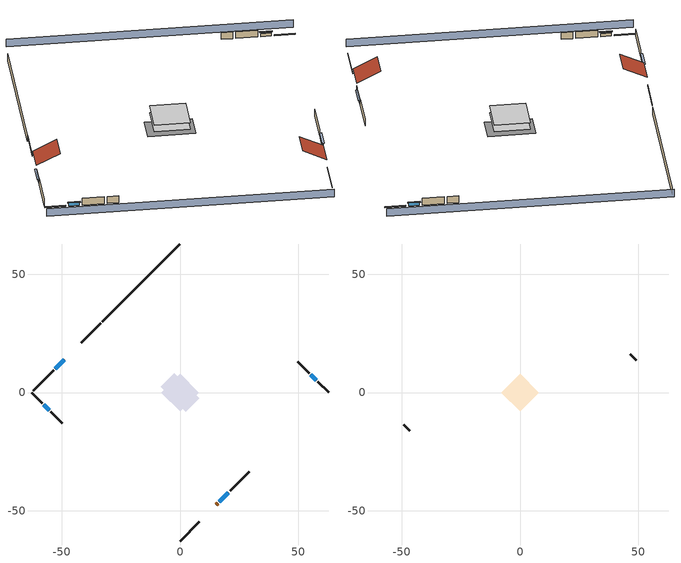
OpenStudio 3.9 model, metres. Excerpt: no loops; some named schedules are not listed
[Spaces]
conditioned space 1
 floor foundation (Slab1 construction): -8.23,2.34 -2.34,8.23 8.23,-2.34 2.34,-8.23 z-2.13
 floor adiabatic (AdiabaticFloorConstruction): -7.89,0 0,7.89 7.89,0 0,-7.89 z0.3
 wall outside (Wall1 construction): -53.39,9.33 -62.07,0.66 z0.3:2.74
 wall outside (Wall2 construction): 54.53,8.19 49.71,13.01 z0.3:2.74
 wall outside (Wall3 construction): 21.13,-41.6 29.27,-33.46 z0.3:2.74
 wall outside (Wall4 construction): -54.53,-8.19 -49.71,-13.01 z0.3:2.74
 wall outside (RimJoist1 construction): -33.57,29.16 -41.71,21.01 z0.3:0.61
 wall outside (RimJoist2 construction): 62.73,0 58.2,4.53 z0.3:0.61
 wall outside (RimJoist3 construction): 0,-62.73 8.15,-54.58 z0.3:0.61
 wall outside (RimJoist4 construction): -62.73,0 -58.2,-4.53 z0.3:0.61
 wall outside (AdiabaticWallConstruction): -48.92,13.8 -52.73,9.99 / 16.66,-46.07 20.47,-42.26 z0.3:1.52; 57.54,5.18 55.19,7.54 / -57.54,-5.18 -55.19,-7.54 z0.3:1.4
 wall outside (AdiabaticWallConstruction 1): 15.36,-47.37 16,-46.72 z0.3:2.34
 wall foundation (FoundationWall1 construction): 0,62.73 -32.91,29.82 z-2.13:0.3
 window (WindowConstruction): -48.93,13.8 -52.73,9.99 z0.3:1.52
 window (WindowConstruction 1): 57.54,5.18 55.19,7.54 z0.3:1.4
 window (WindowConstruction 2): 16.66,-46.07 20.47,-42.26 z0.3:1.52
 window (WindowConstruction 3): -57.54,-5.18 -55.19,-7.54 z0.3:1.4
 door (Door): 15.36,-47.37 16,-46.72 z0.3:2.34
 ceiling adiabatic (AdiabaticFloorConstruction): 0,-7.89 7.89,0 0,7.89 -7.89,0 z0.3
attic - vented 1
 floor to conditioned space 1 (Floor1 construction Reversed): -7.89,0 0,7.89 7.89,0 0,-7.89 z2.74
 wall outside (Wall5 construction): 49.06,13.67 46.55,16.17 z0.3:2.74
 wall outside (Wall6 construction): -49.06,-13.67 -46.55,-16.17 z0.3:2.74
 roof outside (Roof1 construction): -48.27,14.46,2.74 -42.99,9.18,6.47 -37.1,15.08,6.47 -42.37,20.35,2.74
 roof outside (Roof2 construction): 14.7,-48.03,2.74 9.43,-42.75,6.47 3.53,-48.65,6.47 8.8,-53.92,2.74
shading: -65.96,-3.23 -3.23,-65.96 / 65.96,3.23 3.23,65.96 z0:2.74; -52.95,9.78 -48.71,14.02 -49.14,14.45 -53.38,10.21 z1.83; 54.97,7.75 57.76,4.97 58.19,5.4 55.41,8.18 z1.71; 20.69,-42.04 16.44,-46.28 16.88,-46.71 21.12,-42.47 z1.83; -54.97,-7.75 -57.76,-4.97 -58.19,-5.4 -55.41,-8.18 z1.71
[Site]
Portland Intl Arpt_OR: Latitude {deg}=45.59; Longitude {deg}=-122.6; Time Zone {hr}=-8; Elevation {m}=33; Terrain=Suburbs; Keep Site Location Information=Yes
[Site:GroundTemperature:Shallow]
10.2558, 8.96328, 8.85977, 9.47314, 11.9355, 14.3863, 16.5111, 17.8571, 17.9714, 16.8767, 14.8061, 12.4304
[Site:WaterMainsTemperature]
Calculation Method=Schedule; Temperature Schedule=mains temperature schedule
[Building]
Building 1
[Material] Roughness=Rough
Name | Thickness {m} | Conductivity {W/m-K} | Density {kg/m3} | Specific Heat {J/kg-K} | Thermal Absorptance | Solar Absorptance | Visible Absorptance
asphalt or fiberglass shingles | 0.00635 | 0.162714 | 1121.4 | 1465.45 | 0.9 | 0.85 | 0.85
roof rigid ins | 0.00281632 | 0.029427 | 32.04 | 1214.23 | 0.9 | 0.7 | 0.7
osb sheathing 0.5 in. | 0.0127 | 0.115458 | 512.64 | 1214.23 | 0.9 | 0.6 | 0.6
wood siding | 0.0254 | 0.102417 | 544.68 | 1172.36 | 0.9 | 0.85 | 0.85
osb sheathing 0.5 in. 1 | 0.0127 | 0.115458 | 512.64 | 1214.23 | 0.9 | 0.7 | 0.7
wall stud and cavity | 0.1397 | 0.550994 | 139.0536 | 1170.24 | 0.9 | 0.7 | 0.7
gypsum board | 0.0127 | 0.160291 | 801 | 837.4 | 0.9 | 0.6 | 0.6
wall stud and cavity 1 | 0.1397 | 0.727959 | 139.0536 | 1170.24 | 0.9 | 0.6 | 0.6
rim joist stud and cavity | 0.0508 | 0.178688 | 50.32683 | 1063.81 | 0.9 | 0.6 | 0.6
ceiling stud and cavity | 0.1397 | 0.118061 | 65.682 | 1177.47 | 0.9 | 0.7 | 0.7
concrete 8.0 in. | 0.2032 | 1.803125 | 2242.8 | 837.4 | 0.9 | 0.7 | 0.7
gypsum board 1 | 0.0127 | 0.160291 | 801 | 837.4 | 0.9 | 0.7 | 0.7
concrete 4.0 in. | 0.1016 | 1.803125 | 2242.8 | 837.4 | 0.9 | 0.7 | 0.7
floor covering | 0.0127 | 0.0450781 | 54.468 | 1339.84 | 0.9 | 0.9 | 0.9
wood siding 1; wood siding 2 | 0.0254 | 0.102417 | 544.68 | 1172.36
wall rigid ins; floor rigid ins | 0.512978 | 0.029427 | 32.04 | 1214.23 | 0.9 | 0.7 | 0.7
wall stud and cavity 2 | 0.0889 | 0.380278 | 52.3479 | 1209.89 | 0.9 | 0.7 | 0.7
door material | 0.04445 | 0.0612267 | 512.64 | 1214.23 | 0.9 | 0.7 | 0.7
floor stud and cavity | 0.1397 | 1.75129 | 37.0049 | 1207.88 | 0.9 | 0.7 | 0.7
osb sheathing 0.75 in. | 0.01905 | 0.115458 | 512.64 | 1214.23 | 0.9 | 0.7 | 0.7
floor covering 1 | 0.0127 | 0.0433444 | 54.468 | 1339.84 | 0.9 | 0.6 | 0.6
wall stud and cavity 3 | 0.0889 | 0.391764 | 83.0341 | 1211.67 | 0.9 | 0.7 | 0.7
furniture material conditioned space 1 | 0.1524 | 0.115458 | 640.8 | 1214.23 | 0.9 | 0.6 | 0.6
[Construction]
Roof1 construction; Roof2 construction: asphalt or fiberglass shingles, roof rigid ins, osb sheathing 0.5 in.
Wall1 construction; Wall2 construction; Wall3 construction; Wall4 construction: wood siding, osb sheathing 0.5 in. 1, wall stud and cavity, gypsum board
Wall5 construction; Wall6 construction: wood siding, osb sheathing 0.5 in. 1, wall stud and cavity 1
RimJoist1 construction; RimJoist2 construction; RimJoist3 construction; RimJoist4 construction: wood siding, rim joist stud and cavity
Floor1 construction Reversed: gypsum board, ceiling stud and cavity
FoundationWall1 construction: concrete 8.0 in., gypsum board 1
Slab1 construction: concrete 4.0 in., floor covering
WindowConstruction; WindowConstruction 1; WindowConstruction 2; WindowConstruction 3: WindowMaterial
AdiabaticWallConstruction: wood siding 1, wall rigid ins, wall stud and cavity 2, gypsum board
Door: door material
AdiabaticWallConstruction 1: wood siding 2, wall rigid ins, wall stud and cavity 2, gypsum board
AdiabaticFloorConstruction: floor stud and cavity, floor rigid ins, osb sheathing 0.75 in., floor covering 1
PartitionWallConstruction: gypsum board, wall stud and cavity 3, gypsum board
furniture construction conditioned space 1: furniture material conditioned space 1
[WindowMaterial:SimpleGlazingSystem]
WindowMaterial: U-Factor {W/m2-K}=1.93052; Solar Heat Gain Coefficient=0.49
[ThermalZone] Multiplier=1; Use Ideal Air Loads=No
Name | Volume {m3} | Thermostat
conditioned space | 606.66 | conditioned space temperature setpoint
attic - vented | 103.414
[Sizing:Zone]
attic - vented: Zone Cooling Design Supply Air Temperature Input Method=SupplyAirTemperature; Zone Cooling Design Supply Air Temperature {C}=14; Zone Cooling Design Supply Air Temperature Difference {deltaC}=11.11; Zone Heating Design Supply Air Temperature Input Method=SupplyAirTemperature; Zone Heating Design Supply Air Temperature {C}=40; Zone Heating Design Supply Air Temperature Difference {deltaC}=11.11; Zone Cooling Design Supply Air Humidity Ratio {kg-H2O/kg-air}=0.0085; Zone Heating Design Supply Air Humidity Ratio {kg-H2O/kg-air}=0.008; Cooling Design Air Flow Method=DesignDay; Heating Design Air Flow Method=DesignDay; Account for Dedicated Outdoor Air System=No; Dedicated Outdoor Air System Control Strategy=NeutralSupplyAir; Dedicated Outdoor Air Low Setpoint Temperature for Design {C}=autosize; Dedicated Outdoor Air High Setpoint Temperature for Design {C}=autosize; Zone Load Sizing Method=Sensible Load Only No Latent Load; Zone Latent Cooling Design Supply Air Humidity Ratio Input Method=HumidityRatioDifference; Zone Cooling Design Supply Air Humidity Ratio Difference {kgWater/kgDryAir}=0.005; Zone Latent Heating Design Supply Air Humidity Ratio Input Method=HumidityRatioDifference; Zone Humidification Design Supply Air Humidity Ratio Difference {kgWater/kgDryAir}=0.005; Sizing Option=Coincident
[Space]
Name | Thermal Zone | Volume {m3}
conditioned space 1 | conditioned space | 606.66
attic - vented 1 | attic - vented | 103.414
[ThermostatSetpoint:DualSetpoint]
conditioned space temperature setpoint: Heating Setpoint Temperature Schedule=heating setpoint; Cooling Setpoint Temperature Schedule=cooling setpoint; Temperature Difference Between Cutout And Setpoint {deltaC}=0
[Foundation:Kiva]
Foundation Kiva 1: Initial Indoor Air Temperature {C}=13.3333; Wall Height Above Grade {m}=0.3048; Wall Depth Below Slab {m}=0.2032
[Foundation:Kiva:Settings]
Soil Conductivity {W/m-K}=1.3848; Soil Density {kg/m3}=1842.3; Soil Specific Heat {J/kg-K}=418.7; Ground Solar Absorptivity=0.9; Ground Thermal Absorptivity=0.9; Ground Surface Roughness {m}=0.03; Far-Field Width {m}=40; Deep-Ground Boundary Condition=ZeroFlux; Deep-Ground Depth {m}=40; Minimum Cell Dimension {m}=0.2; Maximum Cell Growth Coefficient=3; Simulation Timestep=Timestep
[SurfaceProperty:ExposedFoundationPerimeter]
Slab1: Exposed Perimeter Calculation Method=TotalExposedPerimeter; Total Exposed Perimeter {m}=46.54296
[SurfaceProperty:IncidentSolarMultiplier] Incident Solar Multiplier=1; Incident Solar Multiplier Schedule=trans schedule winter=0.85 summer=0.7
Window1; Window2; Window3; Window4
[InternalMass:Definition] Design Level Calculation Method=SurfaceArea
Name | Construction | Surface Area {m2}
partition wall mass | PartitionWallConstruction | 248.794
furniture mass conditioned space 1 | furniture construction conditioned space 1 | 99.51774
[InternalMass] Space or SpaceType=conditioned space 1; Multiplier=1
Name | Internal Mass Definition
partition wall mass | partition wall mass
furniture mass conditioned space 1 | furniture mass conditioned space 1
[Fan:SystemModel]
central ac and furnace supply fan: Availability Schedule=Always On Discrete; Design Maximum Air Flow Rate {m3/s}=0.494601; Speed Control Method=Discrete; Electric Power Minimum Flow Rate Fraction=0.2; Design Pressure Rise {Pa}=500; Motor Efficiency=1; Motor In Air Stream Fraction=1; Design Electric Power Consumption {W}=autosize; Design Power Sizing Method=PowerPerFlow; Electric Power Per Unit Flow Rate {W/(m3/s)}=794.58; Electric Power Per Unit Flow Rate Per Unit Pressure {W-s/m3-Pa}=1.66667; Fan Total Efficiency=0.7; Motor Loss Radiative Fraction=0; Speed Flow Fraction 1=0.99332; Speed Electric Power Fraction 1=0.9801; Speed Flow Fraction 2=1; Speed Electric Power Fraction 2=1
[EnergyManagementSystem:Sensor]
Name | Output Variable or Output Meter Index Key | Output Variable or Output Meter
central_ac_and_furnace_supply_fan_s; central_ac_and_furnace_supply_fan_s_1 | central ac and furnace supply fan | Fan Electricity Energy
water_heater_T_set | water heater setpoint | Schedule Value
out_pb_s |  | Site Outdoor Air Barometric Pressure
out_wt_s |  | Site Outdoor Air Humidity Ratio
site_vw_s |  | Site Wind Speed
cool_season | cooling season schedule | Schedule Value
central_ac_and_furnace_airloop_Fan_RTF_s | central ac and furnace supply fan | Fan Runtime Fraction Speed 1
central_ac_and_furnace_airloop_Fan_RTF_s_1 | central ac and furnace supply fan | Fan Runtime Fraction Speed 2
natural_vent_s | natural vent schedule | Schedule Value
htg_sp_s | heating setpoint | Schedule Value
clg_sp_s | cooling setpoint | Schedule Value
mech_vent_range_fan_0_sch_s | mech vent range fan 0 schedule | Schedule Value
mech_vent_bath_fan_0_sch_s | mech vent bath fan 0 schedule | Schedule Value
clothes_dryer_exhaust_0_sch_s | clothes_dryer | Schedule Value
htg_load_cond |  | Heating:EnergyTransfer:Zone:CONDITIONED SPACE
clg_load_cond |  | Cooling:EnergyTransfer:Zone:CONDITIONED SPACE
s_conv | Floor1 | Surface Inside Face Convection Heat Gain Energy
s_ig | Floor1 | Surface Inside Face Internal Gains Radiation Heat Gain Energy
s_sol | Floor1 | Surface Inside Face Solar Radiation Heat Gain Energy
s_lgt | Floor1 | Surface Inside Face Lights Radiation Heat Gain Energy
s_surf | Floor1 | Surface Inside Face Net Surface Thermal Radiation Heat Gain Energy
s_conv_1 | FoundationWall1 | Surface Inside Face Convection Heat Gain Energy
s_ig_1 | FoundationWall1 | Surface Inside Face Internal Gains Radiation Heat Gain Energy
s_sol_1 | FoundationWall1 | Surface Inside Face Solar Radiation Heat Gain Energy
s_lgt_1 | FoundationWall1 | Surface Inside Face Lights Radiation Heat Gain Energy
s_surf_1 | FoundationWall1 | Surface Inside Face Net Surface Thermal Radiation Heat Gain Energy
s_conv_2 | inferred conditioned ceiling | Surface Inside Face Convection Heat Gain Energy
s_ig_2 | inferred conditioned ceiling | Surface Inside Face Internal Gains Radiation Heat Gain Energy
s_sol_2 | inferred conditioned ceiling | Surface Inside Face Solar Radiation Heat Gain Energy
s_lgt_2 | inferred conditioned ceiling | Surface Inside Face Lights Radiation Heat Gain Energy
s_surf_2 | inferred conditioned ceiling | Surface Inside Face Net Surface Thermal Radiation Heat Gain Energy
s_conv_3 | inferred conditioned floor | Surface Inside Face Convection Heat Gain Energy
s_ig_3 | inferred conditioned floor | Surface Inside Face Internal Gains Radiation Heat Gain Energy
s_sol_3 | inferred conditioned floor | Surface Inside Face Solar Radiation Heat Gain Energy
s_lgt_3 | inferred conditioned floor | Surface Inside Face Lights Radiation Heat Gain Energy
s_surf_3 | inferred conditioned floor | Surface Inside Face Net Surface Thermal Radiation Heat Gain Energy
s_conv_4 | RimJoist1 | Surface Inside Face Convection Heat Gain Energy
s_ig_4 | RimJoist1 | Surface Inside Face Internal Gains Radiation Heat Gain Energy
s_sol_4 | RimJoist1 | Surface Inside Face Solar Radiation Heat Gain Energy
s_lgt_4 | RimJoist1 | Surface Inside Face Lights Radiation Heat Gain Energy
s_surf_4 | RimJoist1 | Surface Inside Face Net Surface Thermal Radiation Heat Gain Energy
s_conv_5 | RimJoist2 | Surface Inside Face Convection Heat Gain Energy
s_ig_5 | RimJoist2 | Surface Inside Face Internal Gains Radiation Heat Gain Energy
s_sol_5 | RimJoist2 | Surface Inside Face Solar Radiation Heat Gain Energy
s_lgt_5 | RimJoist2 | Surface Inside Face Lights Radiation Heat Gain Energy
s_surf_5 | RimJoist2 | Surface Inside Face Net Surface Thermal Radiation Heat Gain Energy
s_conv_6 | RimJoist3 | Surface Inside Face Convection Heat Gain Energy
s_ig_6 | RimJoist3 | Surface Inside Face Internal Gains Radiation Heat Gain Energy
s_sol_6 | RimJoist3 | Surface Inside Face Solar Radiation Heat Gain Energy
s_lgt_6 | RimJoist3 | Surface Inside Face Lights Radiation Heat Gain Energy
s_surf_6 | RimJoist3 | Surface Inside Face Net Surface Thermal Radiation Heat Gain Energy
s_conv_7 | RimJoist4 | Surface Inside Face Convection Heat Gain Energy
s_ig_7 | RimJoist4 | Surface Inside Face Internal Gains Radiation Heat Gain Energy
s_sol_7 | RimJoist4 | Surface Inside Face Solar Radiation Heat Gain Energy
s_lgt_7 | RimJoist4 | Surface Inside Face Lights Radiation Heat Gain Energy
s_surf_7 | RimJoist4 | Surface Inside Face Net Surface Thermal Radiation Heat Gain Energy
s_conv_8 | Slab1 | Surface Inside Face Convection Heat Gain Energy
s_ig_8 | Slab1 | Surface Inside Face Internal Gains Radiation Heat Gain Energy
s_sol_8 | Slab1 | Surface Inside Face Solar Radiation Heat Gain Energy
s_lgt_8 | Slab1 | Surface Inside Face Lights Radiation Heat Gain Energy
s_surf_8 | Slab1 | Surface Inside Face Net Surface Thermal Radiation Heat Gain Energy
ss_sol | Door1 | Surface Inside Face Solar Radiation Heat Gain Energy
ss_lgt | Door1 | Surface Inside Face Lights Radiation Heat Gain Energy
ss_conv | Door1 | Surface Inside Face Convection Heat Gain Energy
ss_ig | Door1 | Surface Inside Face Internal Gains Radiation Heat Gain Energy
ss_surf | Door1 | Surface Inside Face Net Surface Thermal Radiation Heat Gain Energy
ss_conv_1 | Window1 | Surface Inside Face Convection Heat Gain Energy
ss_ig_1 | Window1 | Surface Inside Face Internal Gains Radiation Heat Gain Energy
ss_surf_1 | Window1 | Surface Inside Face Net Surface Thermal Radiation Heat Gain Energy
ss_trans_in | Window1 | Surface Window Transmitted Solar Radiation Rate
ss_back_out | Window1 | Surface Window Shortwave from Zone Back Out Window Heat Transfer Rate
ss_trans_out | Window1 | Surface Inside Face Initial Transmitted Diffuse Transmitted Out Window Solar Radiation Rate
ss_conv_2 | Window2 | Surface Inside Face Convection Heat Gain Energy
ss_ig_2 | Window2 | Surface Inside Face Internal Gains Radiation Heat Gain Energy
ss_surf_2 | Window2 | Surface Inside Face Net Surface Thermal Radiation Heat Gain Energy
ss_trans_in_1 | Window2 | Surface Window Transmitted Solar Radiation Rate
ss_back_out_1 | Window2 | Surface Window Shortwave from Zone Back Out Window Heat Transfer Rate
ss_trans_out_1 | Window2 | Surface Inside Face Initial Transmitted Diffuse Transmitted Out Window Solar Radiation Rate
ss_conv_3 | Window3 | Surface Inside Face Convection Heat Gain Energy
ss_ig_3 | Window3 | Surface Inside Face Internal Gains Radiation Heat Gain Energy
ss_surf_3 | Window3 | Surface Inside Face Net Surface Thermal Radiation Heat Gain Energy
ss_trans_in_2 | Window3 | Surface Window Transmitted Solar Radiation Rate
ss_back_out_2 | Window3 | Surface Window Shortwave from Zone Back Out Window Heat Transfer Rate
ss_trans_out_2 | Window3 | Surface Inside Face Initial Transmitted Diffuse Transmitted Out Window Solar Radiation Rate
ss_conv_4 | Window4 | Surface Inside Face Convection Heat Gain Energy
ss_ig_4 | Window4 | Surface Inside Face Internal Gains Radiation Heat Gain Energy
ss_surf_4 | Window4 | Surface Inside Face Net Surface Thermal Radiation Heat Gain Energy
ss_trans_in_3 | Window4 | Surface Window Transmitted Solar Radiation Rate
ss_back_out_3 | Window4 | Surface Window Shortwave from Zone Back Out Window Heat Transfer Rate
ss_trans_out_3 | Window4 | Surface Inside Face Initial Transmitted Diffuse Transmitted Out Window Solar Radiation Rate
s_conv_9 | Wall1 | Surface Inside Face Convection Heat Gain Energy
s_ig_9 | Wall1 | Surface Inside Face Internal Gains Radiation Heat Gain Energy
s_sol_9 | Wall1 | Surface Inside Face Solar Radiation Heat Gain Energy
s_lgt_9 | Wall1 | Surface Inside Face Lights Radiation Heat Gain Energy
s_surf_9 | Wall1 | Surface Inside Face Net Surface Thermal Radiation Heat Gain Energy
s_conv_10 | Wall2 | Surface Inside Face Convection Heat Gain Energy
s_ig_10 | Wall2 | Surface Inside Face Internal Gains Radiation Heat Gain Energy
s_sol_10 | Wall2 | Surface Inside Face Solar Radiation Heat Gain Energy
s_lgt_10 | Wall2 | Surface Inside Face Lights Radiation Heat Gain Energy
s_surf_10 | Wall2 | Surface Inside Face Net Surface Thermal Radiation Heat Gain Energy
s_conv_11 | Wall3 | Surface Inside Face Convection Heat Gain Energy
s_ig_11 | Wall3 | Surface Inside Face Internal Gains Radiation Heat Gain Energy
s_sol_11 | Wall3 | Surface Inside Face Solar Radiation Heat Gain Energy
s_lgt_11 | Wall3 | Surface Inside Face Lights Radiation Heat Gain Energy
s_surf_11 | Wall3 | Surface Inside Face Net Surface Thermal Radiation Heat Gain Energy
s_conv_12 | Wall4 | Surface Inside Face Convection Heat Gain Energy
s_ig_12 | Wall4 | Surface Inside Face Internal Gains Radiation Heat Gain Energy
s_sol_12 | Wall4 | Surface Inside Face Solar Radiation Heat Gain Energy
s_lgt_12 | Wall4 | Surface Inside Face Lights Radiation Heat Gain Energy
s_surf_12 | Wall4 | Surface Inside Face Net Surface Thermal Radiation Heat Gain Energy
im_conv | furniture mass conditioned space 1 | Surface Inside Face Convection Heat Gain Energy
im_ig | furniture mass conditioned space 1 | Surface Inside Face Internal Gains Radiation Heat Gain Energy
im_sol | furniture mass conditioned space 1 | Surface Inside Face Solar Radiation Heat Gain Energy
im_lgt | furniture mass conditioned space 1 | Surface Inside Face Lights Radiation Heat Gain Energy
im_surf | furniture mass conditioned space 1 | Surface Inside Face Net Surface Thermal Radiation Heat Gain Energy
im_conv_1 | partition wall mass | Surface Inside Face Convection Heat Gain Energy
im_ig_1 | partition wall mass | Surface Inside Face Internal Gains Radiation Heat Gain Energy
im_sol_1 | partition wall mass | Surface Inside Face Solar Radiation Heat Gain Energy
im_lgt_1 | partition wall mass | Surface Inside Face Lights Radiation Heat Gain Energy
im_surf_1 | partition wall mass | Surface Inside Face Net Surface Thermal Radiation Heat Gain Energy
airflow_gain | infil flow | Infiltration Sensible Heat Gain Energy
airflow_loss | infil flow | Infiltration Sensible Heat Loss Energy
airflow_gain_1 | natural vent flow | Infiltration Sensible Heat Gain Energy
airflow_loss_1 | natural vent flow | Infiltration Sensible Heat Loss Energy
airflow_gain_2 | whole house fan flow | Infiltration Sensible Heat Gain Energy
airflow_loss_2 | whole house fan flow | Infiltration Sensible Heat Loss Energy
mv_conv | mech vent bath fan 0 | Electric Equipment Convective Heating Energy
mv_rad | mech vent bath fan 0 | Electric Equipment Radiant Heating Energy
mv_conv_1 | mech vent house fan | Electric Equipment Convective Heating Energy
mv_rad_1 | mech vent house fan | Electric Equipment Radiant Heating Energy
mv_conv_2 | mech vent house fan cfis | Electric Equipment Convective Heating Energy
mv_rad_2 | mech vent house fan cfis | Electric Equipment Radiant Heating Energy
mv_conv_3 | mech vent range fan 0 | Electric Equipment Convective Heating Energy
mv_rad_3 | mech vent range fan 0 | Electric Equipment Radiant Heating Energy
mv_conv_4 | mech vent house fan latent load | Other Equipment Convective Heating Energy
mv_rad_4 | mech vent house fan latent load | Other Equipment Radiant Heating Energy
mv_conv_5 | mech vent house fan sensible load | Other Equipment Convective Heating Energy
mv_rad_5 | mech vent house fan sensible load | Other Equipment Radiant Heating Energy
ig_lgt_conv | interior lighting | Lights Convective Heating Energy
ig_lgt_rad | interior lighting | Lights Radiant Heating Energy
ig_lgt_vis | interior lighting | Lights Visible Radiation Heating Energy
ig_ee_conv | ceiling fan | Electric Equipment Convective Heating Energy
ig_ee_rad | ceiling fan | Electric Equipment Radiant Heating Energy
[ElectricEquipment:Definition] Design Level Calculation Method=EquipmentLevel
Name | Design Level {W} | Fraction Latent | Fraction Radiant | Fraction Lost
ceiling fan | 18.2749 | 0 | 0.558 | 0
clothes washer | 485.25 | 0.03 | 0.162 | 0.7
clothes dryer | 3508.67 | 0.015 | 0.081 | 0.85
dishwasher | 855.87 | 0.3 | 0.18 | 0.4
fridge | 51.9007 | 0 | 0.6 | 0
cooking range | 1018.54 | 0.08 | 0.432 | 0.2
misc tv | 843.715 | 0 | 0.6 | 0
misc plug loads | 749.879 | 0.021 | 0.558 | 0.049
misc pool pump | 928.048 | 0 | 0 | 1
whole house fan; mech vent house fan | 0 | 0 | 0 | 1
mech vent house fan cfis | 0 | 0 | 0 | 0
mech vent range fan 0; mech vent bath fan 0 | 30 | 0 | 0 | 1
[ElectricEquipment] Space or SpaceType=conditioned space 1
Name | Electric Equipment Definition | Schedule
ceiling fan | ceiling fan | ceiling_fan
clothes washer | clothes washer | clothes_washer
clothes dryer | clothes dryer | clothes_dryer
dishwasher | dishwasher | dishwasher
fridge | fridge | fridge schedule
cooking range | cooking range | cooking_range
misc tv | misc tv | plug_loads_tv
misc plug loads | misc plug loads | plug_loads_other
misc pool pump | misc pool pump | misc pool pump schedule
whole house fan | whole house fan | Always On Discrete
mech vent house fan | mech vent house fan | mech vent house fan schedule
mech vent house fan cfis | mech vent house fan cfis | mech vent house fan cfis schedule
mech vent range fan 0 | mech vent range fan 0 | mech vent range fan 0 schedule
mech vent bath fan 0 | mech vent bath fan 0 | mech vent bath fan 0 schedule
[OtherEquipment:Definition] Design Level Calculation Method=EquipmentLevel
Name | Design Level {W} | Fraction Latent | Fraction Radiant | Fraction Lost
water heater sens; mech vent house fan sensible load | 0 | 0 | 0 | 0
water heater lat; mech vent house fan latent load | 0 | 1 | 0 | 0
water heater energy adjustment1 | 0.01 | 0 | 0 | 1
clothes dryer 2 | 0 | 0.015 | 0.081 | 0.85
cooking range 2 | 0 | 0.08 | 0.432 | 0.2
general water use sensible | -43.4886 | 0 | 0.6 | 0
general water use latent | 44.1266 | 1 | 0 | 0
[OtherEquipment] Space or SpaceType=conditioned space 1
Name | Other Equipment Definition | Schedule | Fuel Type
water heater sens | water heater sens | Always On Discrete
water heater lat | water heater lat | Always On Discrete
water heater energy adjustment1 | water heater energy adjustment1 | Always On Discrete | Electricity
clothes dryer 1 | clothes dryer 2 | clothes_dryer | Electricity
cooking range 1 | cooking range 2 | cooking_range | Electricity
general water use sensible | general water use sensible | general water use schedule
general water use latent | general water use latent | general water use schedule
mech vent house fan sensible load | mech vent house fan sensible load | Always On Discrete
mech vent house fan latent load | mech vent house fan latent load | Always On Discrete
[WaterUse:Equipment:Definition]
Name | Peak Flow Rate {m3/s}
clothes washer | 3.05328e-06
dishwasher | 1.0095e-05
[Lights:Definition]
interior lighting: Design Level Calculation Method=LightingLevel; Lighting Level {W}=1343.82; Fraction Radiant=0.6; Fraction Visible=0.2; Return Air Fraction=0
[Lights]
interior lighting: Lights Definition=interior lighting; Space or SpaceType=conditioned space 1; Schedule=lighting_interior; Fraction Replaceable=1
[Exterior:Lights:Definition]
exterior lighting: Design Level {W}=53.829
[Exterior:Lights]
exterior lighting: Exterior Lights Definition=exterior lighting; Schedule=exterior lighting schedule
[People:Definition]
occupants: Number of People Calculation Method=People; Number of People {people}=2; Fraction Radiant=0.314171; Sensible Heat Fraction=0.56303; Carbon Dioxide Generation Rate {m3/s-W}=0; Enable ASHRAE 55 Comfort Warnings=No; Mean Radiant Temperature Calculation Type=EnclosureAveraged
[People]
occupants: People Definition=occupants; Space or SpaceType=conditioned space 1; Number of People Schedule=occupants; Activity Level Schedule=occupants activity schedule; Multiplier=1
[SpaceInfiltration:DesignFlowRate] Space or SpaceType=conditioned space 1; Schedule=Always On Discrete; Design Flow Rate Calculation Method=Flow/Space; Design Flow Rate {m3/s}=0
natural vent flow; whole house fan flow; infil flow
[ZoneMixing]
whole house fan mix: Zone or Space=attic - vented; Schedule=Always On Continuous; Design Flow Rate Calculation Method=Flow/Zone; Design Flow Rate {m3/s}=0; Source Zone or Space=conditioned space
[SpaceInfiltration:EffectiveLeakageArea]
infil attic - vented 1: Space or SpaceType=attic - vented 1; Schedule=Always On Discrete; Effective Air Leakage Area {cm2}=4146.16; Stack Coefficient=0.000173426; Wind Coefficient=3.5816e-05
